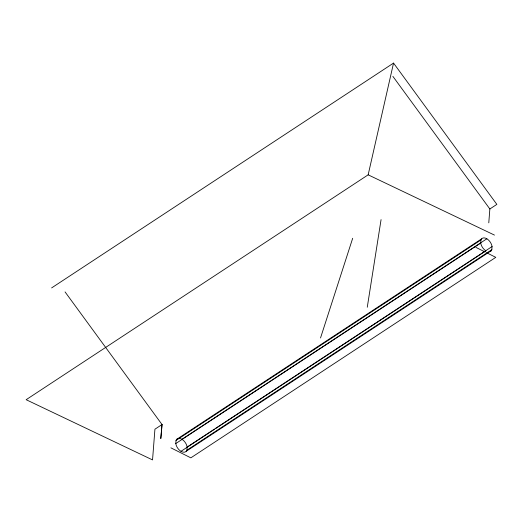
<?xml version="1.0" encoding="UTF-8"?>
<svg xmlns="http://www.w3.org/2000/svg" width="523" height="523" viewBox="0 0 523 523"><rect width="100%" height="100%" fill="white"/><g stroke="black" fill="none" stroke-linecap="round" stroke-linejoin="round"><path stroke-width="0.78" d="M488.783 222.831L489.855 208.984L392.884 76.358M367.27 307.243L381.071 219.614M176.016 440.444L175.774 443.563A7.682 4.714 56.7 0 0 180.239 450.826A7.682 4.714 56.7 0 0 186.201 451.284L491.143 250.779L491.829 249.667L492.071 246.555A7.682 4.714 56.7 0 0 487.606 239.286A7.682 4.714 56.7 0 0 481.644 238.834L176.702 439.34L176.016 440.444L480.957 239.946L481.644 238.834M186.201 451.284L186.894 450.172L187.136 447.054A7.682 4.714 56.7 0 0 182.664 439.791A7.682 4.714 56.7 0 0 176.702 439.34M480.957 239.946L480.715 243.058A7.682 4.714 56.7 0 0 485.926 250.824L215.777 428.448M65.055 291.912L162.025 424.539L154.926 429.206L152.546 459.913L26.15 399.703L368.153 174.832L393.544 63.087L496.85 204.388L489.855 208.984M320.521 337.982L352.685 238.272M51.62 287.911L393.544 63.087M181.919 439.294L486.861 238.789M175.774 443.563L480.715 243.058M187.136 447.054L492.071 246.555M180.984 451.329L214.417 429.35M186.894 450.172L491.829 249.667M368.153 174.832L494.47 235.089M475.832 247.346L485.096 251.988M486.521 252.701L495.784 257.349L190.843 457.847L170.897 447.845M491.143 250.779A7.682 4.714 56.7 0 1 490.129 251.478M162.025 424.539L160.816 438.477L162.025 424.539"/></g></svg>
